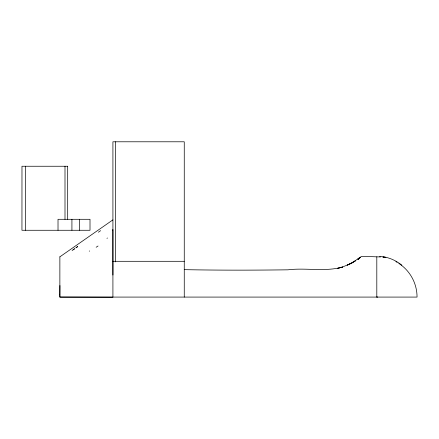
<?xml version="1.0" encoding="UTF-8"?>
<svg xmlns="http://www.w3.org/2000/svg" width="439" height="439" viewBox="0 0 439 439"><rect width="100%" height="100%" fill="white"/><g stroke="black" fill="none" stroke-linecap="round" stroke-linejoin="round"><path stroke-width="0.66" d="M59.869 294.679L59.923 285.526M67.683 166.249L67.683 219.297M112.576 230.332L112.916 229.624L112.916 275.039M107.379 237.987L106.99 238.421M380.421 257.002A40.245 40.245 0 0 0 376.805 256.837L363.684 256.371A19.898 19.898 0 0 1 363.058 256.349L361.824 256.381A2.222 2.222 0 0 0 361.237 256.579L360.874 256.793A6.865 6.865 0 0 0 360.227 257.32L358.235 259.4L360.21 257.298L351.398 263.307L355.513 260.799L347.227 265.167L351.398 263.274L342.683 266.961L337.531 268.399L342.694 266.994C324.8 272.081 306.153 267.57 287.929 269.82C253.385 270.243 218.809 270.325 184.259 269.645M359.59 257.912L360.221 257.314M76.04 247.667L77.714 246.471M73.11 249.758L74.367 248.864M59.869 256.837L112.916 219.857M72.1 250.543L74.893 248.595M76.013 247.815L77.692 246.647M98.38 232.22L100.619 230.662M98.04 246.01L96.146 247.25M89.254 251.168L89.649 250.965M67.644 166.249L21.977 166.249L21.95 230.272L90.006 230.272L90.006 219.297L58.019 219.297L58.019 230.272M112.916 261.304L184.259 261.304M377.749 297.082L376.887 297.005M184.259 297.082L184.259 141.786L112.916 141.786L112.916 297.214L59.869 297.082L59.869 294.981M379.51 256.585L382.325 256.716M383.176 256.831C390.019 257.748 396.433 260.865 401.806 265.14M382.781 256.76L385.903 257.325M376.805 256.837L376.805 297.082M115.66 141.786L115.66 261.918M79.481 219.297L79.481 230.272M71.925 219.297L71.925 230.272M64.999 166.249L64.999 219.297M59.869 256.864L59.869 297.082L417.05 297.082A40.245 40.245 0 0 0 398.826 263.395M25.61 166.249L25.61 230.272M382.901 257.303A40.245 40.245 0 0 1 384.13 257.506M395.896 261.649A40.245 40.245 0 0 1 397.086 262.319M360.205 257.287L357.818 259.136L360.194 257.309"/></g></svg>
